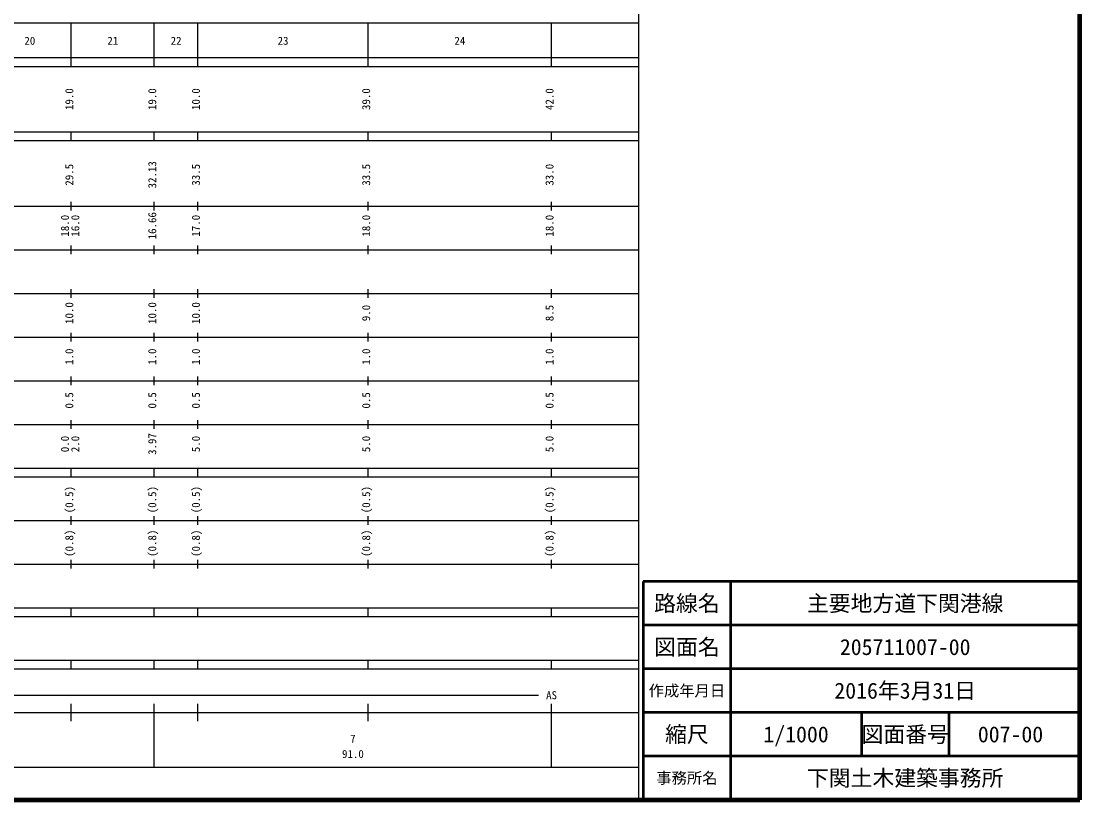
# Model space of a CAD drawing. Units: millimetres on the paper, enlarged 1000 times. Extents: x 40000 to 680000, y 20000 to 380000.
# Drawn here: x 437516 to 680000, y 20000 to 198357 of the extents above; entities that cross this region are included whole.
import ezdxf
from ezdxf.enums import TextEntityAlignment as Align

# ---------------------------------------------------------------- set-up
doc = ezdxf.new("R2010")
doc.units = ezdxf.units.MM
doc.header["$LTSCALE"] = 1000
for name, color, linetype, lineweight in [('M-TTL', 2, 'Continuous', 140), ('M-TTL-BAND', 7, 'Continuous', 25), ('M-TTL-FRAM', 2, 'Continuous', 50), ('M-TTL-LINE', 7, 'Continuous', 50)]:
    doc.layers.add(name, color=color, linetype=linetype, lineweight=lineweight)
doc.layers.add('M-TTL-TXT', color=7, linetype='Continuous')
doc.styles.add('ＭＳ ゴシック', font='')
doc.styles.get('ＭＳ ゴシック').set_extended_font_data('MS Gothic')

msp = doc.modelspace()

# ---------------------------------------------------------------- linework, layer by layer
at = {"layer": 'M-TTL'}
for p, q in [((680000, 20000), (680000, 380000)), ((40000, 20000), (680000, 20000))]:
    msp.add_line(p, q, dxfattribs=at)
at = {"layer": 'M-TTL-BAND'}
for p, q in [((579000, 20000), (579000, 370000)), ((68000, 198000), (579000, 198000)), ((449000, 188000), (449000, 198000)), ((468000, 188000), (468000, 198000)), ((478000, 188000), (478000, 198000)), ((517000, 188000), (517000, 198000)), ((559000, 188000), (559000, 198000)), ((40000, 190000), (579000, 190000)), ((40000, 188000), (579000, 188000)), ((40000, 173000), (579000, 173000)), ((449000, 171000), (449000, 173000)), ((468000, 171000), (468000, 173000)), ((478000, 171000), (478000, 173000)), ((517000, 171000), (517000, 173000)), ((559000, 171000), (559000, 173000)), ((40000, 171000), (579000, 171000)), ((40000, 156000), (579000, 156000)), ((449000, 155000), (449000, 157000)), ((468000, 155000), (468000, 157000)), ((478000, 155000), (478000, 157000)), ((517000, 155000), (517000, 157000)), ((559000, 155000), (559000, 157000)), ((46000, 146000), (579000, 146000)), ((449000, 145000), (449000, 147000)), ((468000, 145000), (468000, 147000)), ((478000, 145000), (478000, 147000)), ((517000, 145000), (517000, 147000)), ((559000, 145000), (559000, 147000)), ((52000, 136000), (579000, 136000)), ((449000, 135000), (449000, 137000)), ((468000, 135000), (468000, 137000)), ((478000, 135000), (478000, 137000)), ((517000, 135000), (517000, 137000)), ((559000, 135000), (559000, 137000)), ((449000, 125000), (449000, 127000)), ((468000, 125000), (468000, 127000)), ((478000, 125000), (478000, 127000)), ((517000, 125000), (517000, 127000)), ((559000, 125000), (559000, 127000)), ((46000, 126000), (579000, 126000)), ((449000, 115000), (449000, 117000)), ((468000, 115000), (468000, 117000)), ((478000, 115000), (478000, 117000)), ((517000, 115000), (517000, 117000)), ((559000, 115000), (559000, 117000)), ((52000, 116000), (579000, 116000)), ((449000, 105000), (449000, 107000)), ((468000, 105000), (468000, 107000)), ((478000, 105000), (478000, 107000)), ((517000, 105000), (517000, 107000)), ((559000, 105000), (559000, 107000)), ((46000, 106000), (579000, 106000)), ((40000, 96000), (579000, 96000)), ((449000, 94000), (449000, 96000)), ((468000, 94000), (468000, 96000)), ((478000, 94000), (478000, 96000)), ((517000, 94000), (517000, 96000)), ((559000, 94000), (559000, 96000)), ((40000, 94000), (579000, 94000)), ((449000, 83000), (449000, 85000)), ((468000, 83000), (468000, 85000)), ((478000, 83000), (478000, 85000)), ((517000, 83000), (517000, 85000)), ((559000, 83000), (559000, 85000)), ((49000, 84000), (579000, 84000)), ((40000, 74000), (579000, 74000)), ((449000, 73000), (449000, 75000)), ((468000, 73000), (468000, 75000)), ((478000, 73000), (478000, 75000)), ((517000, 73000), (517000, 75000)), ((559000, 73000), (559000, 75000)), ((40000, 64000), (579000, 64000)), ((449000, 62000), (449000, 64000)), ((468000, 62000), (468000, 64000)), ((478000, 62000), (478000, 64000)), ((517000, 62000), (517000, 64000)), ((559000, 62000), (559000, 64000)), ((40000, 62000), (579000, 62000)), ((40000, 52000), (579000, 52000)), ((449000, 50000), (449000, 52000)), ((468000, 50000), (468000, 52000)), ((478000, 50000), (478000, 52000)), ((517000, 50000), (517000, 52000)), ((559000, 50000), (559000, 52000)), ((40000, 50000), (579000, 50000)), ((71000, 44000), (556000, 44000)), ((449000, 38000), (449000, 42000)), ((468000, 27500), (468000, 42000)), ((478000, 38000), (478000, 42000)), ((517000, 38000), (517000, 42000)), ((559000, 27500), (559000, 42000)), ((40000, 40000), (579000, 40000)), ((68000, 27500), (579000, 27500))]:
    msp.add_line(p, q, dxfattribs=at)
at = {"layer": 'M-TTL-FRAM'}
for p, q in [((680000, 70000), (580000, 70000)), ((580000, 70000), (580000, 20000))]:
    msp.add_line(p, q, dxfattribs=at)
at = {"layer": 'M-TTL-LINE'}
for p, q in [((600000, 70000), (600000, 20000)), ((680000, 60000), (580000, 60000)), ((680000, 50000), (580000, 50000)), ((680000, 40000), (580000, 40000)), ((630000, 40000), (630000, 30000)), ((650000, 40000), (650000, 30000)), ((680000, 30000), (580000, 30000))]:
    msp.add_line(p, q, dxfattribs=at)

# ---------------------------------------------------------------- texts
at = {"layer": 'M-TTL-BAND', "style": 'ＭＳ ゴシック'}
for s, p in [('20', (439500, 192405)), ('21', (458500, 192405)), ('22', (473000, 192405)), ('23', (497500, 192405)), ('24', (538000, 192405)), ('AS', (559000, 42500)), ('7', (513500, 32523)), ('91.0', (513500, 29033))]:
    msp.add_text(s, height=1833, dxfattribs=at).set_placement(p, align=Align.BOTTOM_CENTER)
for s, p in [('19.0', (450000, 180500)), ('19.0', (469000, 180500)), ('10.0', (479000, 180500)), ('39.0', (518000, 180500)), ('42.0', (560000, 180500)), ('29.5', (450000, 163174)), ('32.13', (469000, 163174)), ('33.5', (479000, 163174)), ('33.5', (518000, 163174)), ('33.0', (560000, 163174)), ('18.0', (449000, 151500)), ('16.0', (451370, 151500)), ('16.66', (469000, 151500)), ('17.0', (479000, 151500)), ('18.0', (518000, 151500)), ('18.0', (560000, 151500)), ('10.0', (450000, 131500)), ('10.0', (469000, 131500)), ('10.0', (479000, 131500)), ('9.0', (518000, 131500)), ('8.5', (560000, 131500)), ('1.0', (450000, 121500)), ('1.0', (469000, 121500)), ('1.0', (479000, 121500)), ('1.0', (518000, 121500)), ('1.0', (560000, 121500)), ('0.5', (450000, 111500)), ('0.5', (469000, 111500)), ('0.5', (479000, 111500)), ('0.5', (518000, 111500)), ('0.5', (560000, 111500)), ('0.0', (449000, 101500)), ('2.0', (451370, 101500)), ('3.97', (469000, 101500)), ('5.0', (479000, 101500)), ('5.0', (518000, 101500)), ('5.0', (560000, 101500)), ('(0.5)', (450000, 88764)), ('(0.5)', (469000, 88764)), ('(0.5)', (479000, 88764)), ('(0.5)', (518000, 88764)), ('(0.5)', (560000, 88764)), ('(0.8)', (450000, 78764)), ('(0.8)', (469000, 78764)), ('(0.8)', (479000, 78764)), ('(0.8)', (518000, 78764)), ('(0.8)', (560000, 78764))]:
    msp.add_text(s, height=1833, rotation=90, dxfattribs=at).set_placement(p, align=Align.BOTTOM_CENTER)
at = {"layer": 'M-TTL-TXT', "style": 'ＭＳ ゴシック'}
for s, height, p in [('路線名', 3666, (590000, 65000)), ('路線名', 3666, (590000, 65000)), ('主要地方道下関港線', 3666, (640000, 65000)), ('図面名', 3666, (590000, 55000)), ('図面名', 3666, (590000, 55000)), ('205711007-00', 3666, (640000, 55000)), ('作成年月日', 2566, (590000, 45000)), ('作成年月日', 2566, (590000, 45000)), ('2016年3月31日', 3666, (640000, 45000)), ('縮尺', 3666, (590000, 35000)), ('縮尺', 3666, (590000, 35000)), ('1/1000', 3666, (615000, 35000)), ('図面番号', 3666, (640000, 35000)), ('図面番号', 3666, (640000, 35000)), ('007-00', 3666, (664125, 35000)), ('下関土木建築事務所', 3666, (640000, 25000)), ('事務所名', 2566, (590000, 25000)), ('事務所名', 2566, (590000, 25000))]:
    msp.add_text(s, height=height, dxfattribs=at).set_placement(p, align=Align.MIDDLE_CENTER)

doc.saveas('drawing.dxf')
